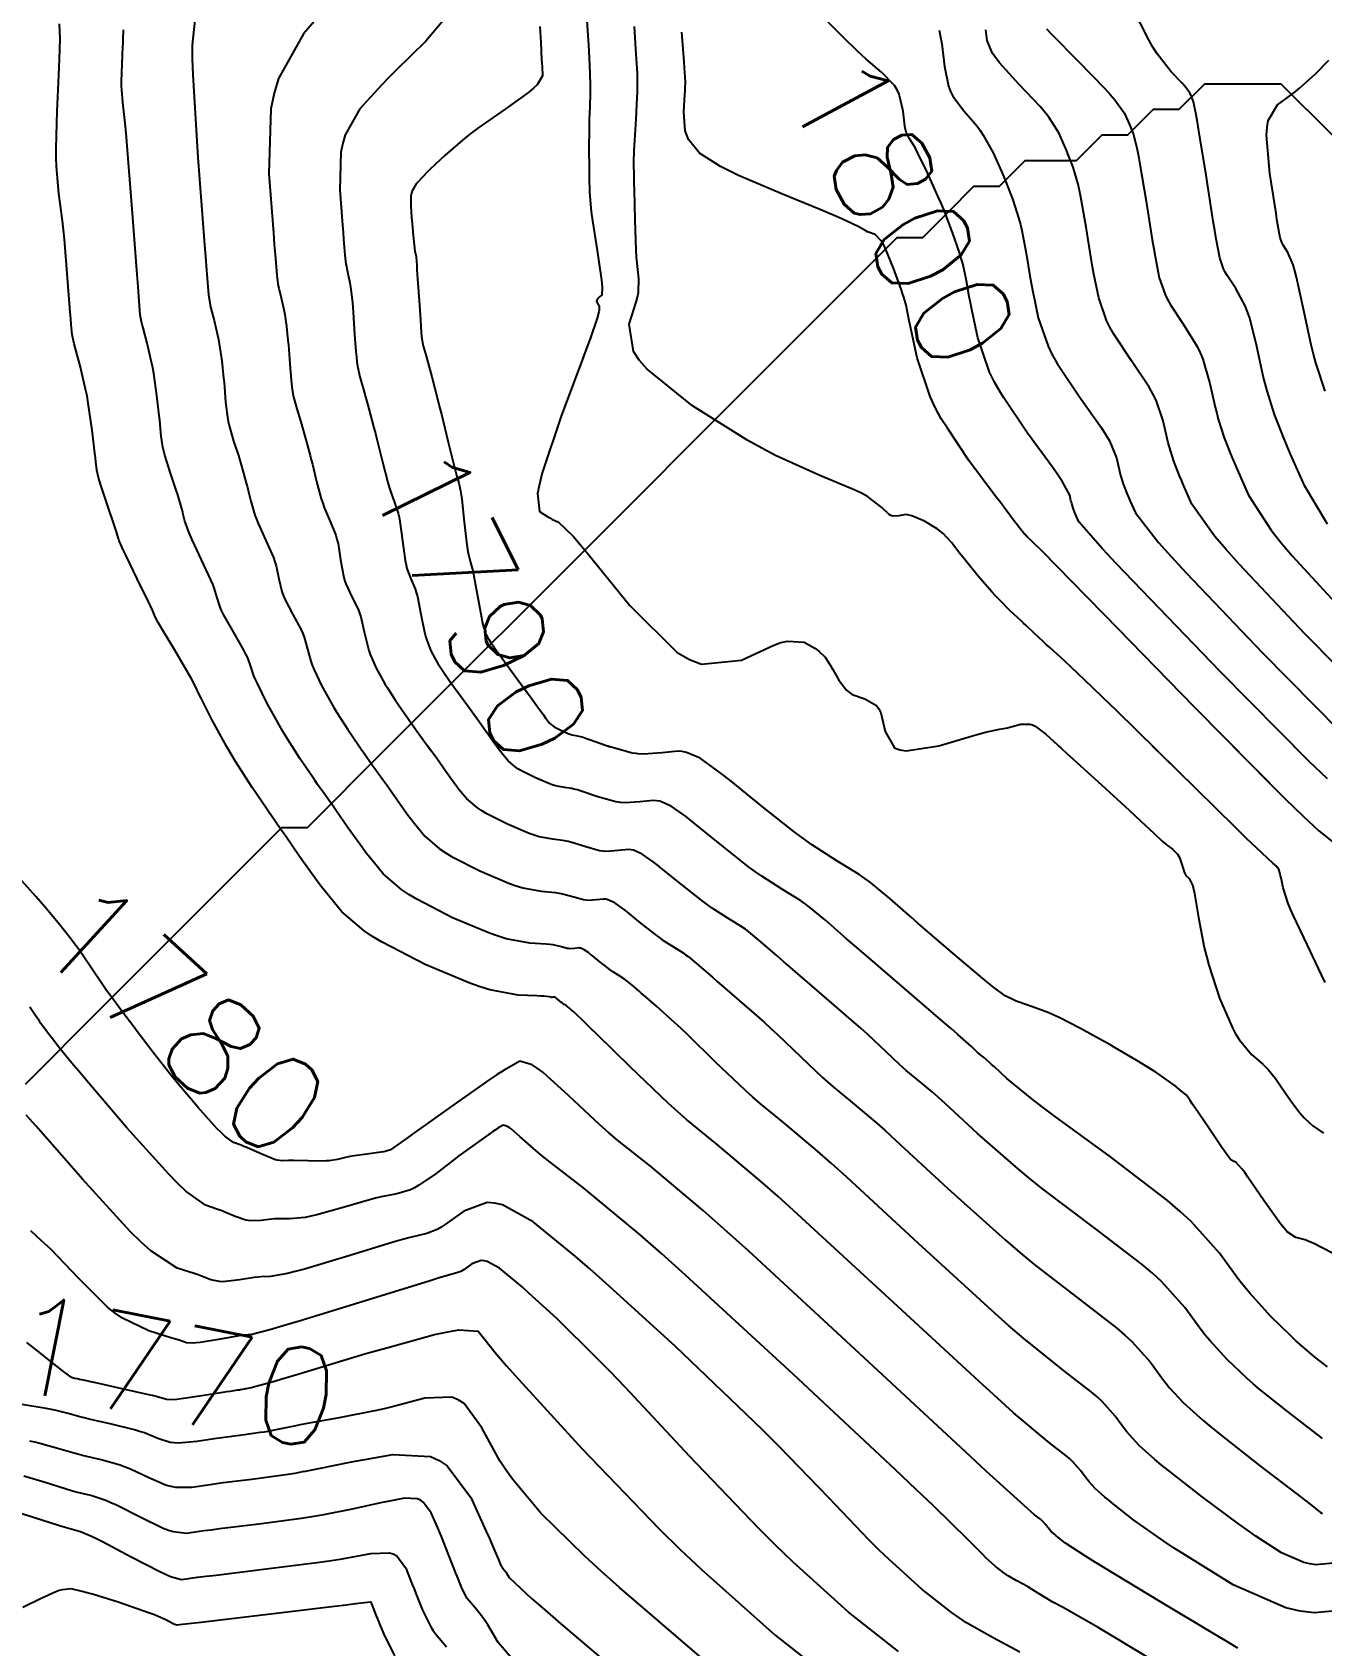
# Model space of a CAD drawing. Header units: metres. Extents: x 837475 to 838479, y 1189012 to 1191015.
# Drawn here: x 837881.3 to 837931.5, y 1189236.5 to 1189299.4 of the extents above; entities that cross this region are included whole.
import ezdxf

# ---------------------------------------------------------------- set-up
doc = ezdxf.new("R2010")
doc.units = ezdxf.units.M
doc.header["$LTSCALE"] = 0.3
for name, color, linetype in [('COTAS 10', 1, 'Continuous'), ('COTAS INT', 252, 'Continuous'), ('DRENAJE', 5, 'Continuous')]:
    doc.layers.add(name, color=color, linetype=linetype)
doc.styles.get("Standard").update_dxf_attribs({"font": 'simplex.shx'})

msp = doc.modelspace()

# ---------------------------------------------------------------- linework, layer by layer
at = {"layer": 'COTAS 10'}
for points in [[(837897.574, 1189300.197), (837896.618, 1189299.06), (837895.443, 1189297.922), (837895.155, 1189297.63), (837894.884, 1189297.349), (837894.041, 1189296.42), (837893.473, 1189295.412), (837893.375, 1189295.081), (837893.303, 1189294.727), (837893.257, 1189293.264), (837893.363, 1189291.894), (837893.386, 1189291.6), (837893.407, 1189291.342), (837893.46, 1189290.719), (837893.501, 1189290.367), (837893.515, 1189290.28), (837893.529, 1189290.199), (837893.586, 1189289.943), (837893.642, 1189289.707), (837893.656, 1189289.637), (837893.669, 1189289.565), (837893.708, 1189289.291), (837893.749, 1189288.862), (837893.762, 1189288.693), (837893.776, 1189288.502), (837893.835, 1189287.627), (837893.889, 1189286.962), (837893.905, 1189286.755), (837893.927, 1189286.564), (837893.949, 1189286.396), (837894.038, 1189285.972), (837894.15, 1189285.612), (837894.188, 1189285.484), (837894.228, 1189285.343), (837894.398, 1189284.731), (837894.593, 1189283.992), (837894.649, 1189283.772), (837894.706, 1189283.544), (837894.921, 1189282.664), (837895.128, 1189281.859), (837895.181, 1189281.678), (837895.231, 1189281.517), (837895.397, 1189281.086), (837895.537, 1189280.666), (837895.571, 1189280.511), (837895.603, 1189280.34), (837895.703, 1189279.58), (837895.807, 1189278.824), (837895.842, 1189278.655), (837895.879, 1189278.503), (837896.035, 1189278.102), (837896.2, 1189277.716), (837896.243, 1189277.574), (837896.285, 1189277.417), (837896.425, 1189276.726), (837896.564, 1189276.028), (837896.605, 1189275.867), (837896.647, 1189275.72), (837896.808, 1189275.304), (837896.984, 1189274.983), (837897.088, 1189274.807), (837897.289, 1189274.494), (837897.569, 1189274.092), (837897.672, 1189273.948), (837897.786, 1189273.79), (837898.287, 1189273.099), (837898.791, 1189272.409), (837898.906, 1189272.25), (837899.009, 1189272.105), (837899.295, 1189271.699), (837899.507, 1189271.403)], [(837931.058, 1189270.99), (837927.584, 1189274.494), (837924.189, 1189278.012), (837923.531, 1189278.705), (837922.996, 1189279.277), (837922.081, 1189280.328), (837921.975, 1189280.566), (837921.95, 1189280.625), (837921.926, 1189280.681), (837921.856, 1189280.861), (837921.799, 1189281.038), (837921.785, 1189281.092), (837921.77, 1189281.148), (837921.722, 1189281.369), (837921.441, 1189281.883), (837921.28, 1189282.124), (837921.083, 1189282.407), (837920.071, 1189283.784), (837919.15, 1189285.16), (837919.015, 1189285.361), (837918.79, 1189285.769), (837918.595, 1189286.165), (837918.133, 1189287.495), (837917.898, 1189288.607), (837917.846, 1189288.866), (837917.799, 1189289.104), (837917.678, 1189289.786), (837917.546, 1189290.395), (837917.493, 1189290.587), (837917.433, 1189290.789), (837917.155, 1189291.604), (837916.808, 1189292.495), (837916.704, 1189292.746), (837916.596, 1189292.998), (837916.177, 1189293.923), (837915.798, 1189294.699), (837915.715, 1189294.858), (837915.641, 1189294.993), (837915.455, 1189295.275), (837915.345, 1189295.512), (837915.32, 1189295.618), (837915.297, 1189295.742), (837915.231, 1189296.334), (837915.071, 1189296.997), (837914.987, 1189297.165), (837914.887, 1189297.327), (837914.385, 1189297.856), (837913.784, 1189298.359), (837913.622, 1189298.503), (837913.461, 1189298.651), (837912.894, 1189299.202), (837912.307, 1189299.801)], [(837931.675, 1189285.42), (837931.321, 1189286.528), (837931.228, 1189286.867), (837931.138, 1189287.22), (837930.833, 1189288.613), (837930.564, 1189289.856), (837930.496, 1189290.115), (837930.432, 1189290.336), (837930.223, 1189290.829), (837930.063, 1189291.068), (837930.028, 1189291.13), (837929.999, 1189291.19), (837929.929, 1189291.392), (837929.841, 1189291.893), (837929.8, 1189292.141), (837929.753, 1189292.437), (837929.521, 1189293.901), (837929.397, 1189295.392), (837929.418, 1189295.704), (837929.462, 1189295.973), (837929.818, 1189296.581), (837930.357, 1189296.964), (837930.516, 1189297.09), (837930.679, 1189297.225), (837931.305, 1189297.788), (837931.821, 1189298.324)], [(837931.77, 1189247.393), (837931.27, 1189247.79), (837930.705, 1189248.262), (837930.526, 1189248.425), (837930.336, 1189248.602), (837929.567, 1189249.358), (837928.75, 1189250.251), (837928.531, 1189250.515), (837928.314, 1189250.786), (837927.557, 1189251.821), (837926.456, 1189253.056), (837926.023, 1189253.452), (837925.535, 1189253.871), (837923.307, 1189255.58), (837921.112, 1189257.182), (837920.644, 1189257.534), (837920.237, 1189257.845), (837919.271, 1189258.638), (837918.782, 1189259.089), (837918.676, 1189259.184), (837918.583, 1189259.267), (837918.352, 1189259.461), (837918.191, 1189259.591), (837918.142, 1189259.635), (837918.09, 1189259.681), (837917.889, 1189259.873), (837917.357, 1189260.35), (837917.099, 1189260.575), (837916.791, 1189260.842), (837915.278, 1189262.141), (837913.691, 1189263.501), (837913.338, 1189263.806), (837913.023, 1189264.079), (837912.193, 1189264.807), (837911.58, 1189265.309), (837911.401, 1189265.44), (837911.217, 1189265.568), (837910.519, 1189266.001), (837909.715, 1189266.514), (837909.464, 1189266.692), (837909.201, 1189266.886), (837908.15, 1189267.718), (837907.16, 1189268.521), (837906.936, 1189268.697), (837906.733, 1189268.853), (837906.181, 1189269.247), (837905.744, 1189269.434), (837905.614, 1189269.459), (837905.48, 1189269.472), (837904.962, 1189269.42), (837904.381, 1189269.372), (837904.206, 1189269.386), (837904.026, 1189269.413), (837903.325, 1189269.61), (837902.675, 1189269.834), (837902.526, 1189269.878), (837902.391, 1189269.914), (837902.305, 1189269.929), (837902.016, 1189269.976), (837901.665, 1189270.041), (837901.544, 1189270.079), (837901.414, 1189270.124), (837900.86, 1189270.358), (837900.323, 1189270.634), (837900.204, 1189270.706), (837900.098, 1189270.776), (837899.82, 1189271.013), (837899.621, 1189271.254), (837899.564, 1189271.328), (837899.507, 1189271.403), (837899.374, 1189271.589)], [(837931.765, 1189270.305), (837931.058, 1189270.99), (837930.465, 1189271.589)], [(837928.273, 1189236.429), (837927.843, 1189236.687), (837927.362, 1189236.976), (837925.198, 1189238.274), (837923.118, 1189239.53), (837922.692, 1189239.793), (837922.329, 1189240.018), (837921.559, 1189240.526), (837921.262, 1189240.758), (837921.197, 1189240.81), (837921.141, 1189240.857), (837921.002, 1189240.98), (837920.917, 1189241.074), (837920.894, 1189241.101), (837920.871, 1189241.13), (837920.792, 1189241.238), (837920.676, 1189241.368), (837920.631, 1189241.409), (837920.58, 1189241.453), (837920.346, 1189241.632), (837919.136, 1189242.714), (837918.468, 1189243.328), (837917.657, 1189244.077), (837913.527, 1189247.917), (837909.192, 1189251.912), (837908.252, 1189252.759), (837907.425, 1189253.494), (837905.375, 1189255.213), (837904.087, 1189256.234), (837903.74, 1189256.529), (837903.396, 1189256.83), (837902.189, 1189257.961), (837901.176, 1189258.876), (837900.956, 1189259.04), (837900.761, 1189259.166), (837900.274, 1189259.301), (837899.669, 1189258.958), (837899.4, 1189258.783), (837899.087, 1189258.574), (837897.592, 1189257.529), (837896.147, 1189256.499), (837895.866, 1189256.298), (837895.637, 1189256.134), (837895.24, 1189255.848), (837895.062, 1189255.794), (837894.971, 1189255.776), (837894.862, 1189255.758), (837894.316, 1189255.681), (837893.735, 1189255.599), (837893.604, 1189255.577), (837893.486, 1189255.556), (837893.168, 1189255.481), (837892.849, 1189255.427), (837892.732, 1189255.418), (837892.602, 1189255.413), (837892.026, 1189255.417), (837891.472, 1189255.431), (837891.254, 1189255.431), (837891.023, 1189255.417), (837890.809, 1189255.449), (837890.719, 1189255.477), (837890.616, 1189255.514), (837890.134, 1189255.718), (837889.633, 1189255.94), (837889.518, 1189255.988), (837889.414, 1189256.03), (837889.121, 1189256.137), (837888.771, 1189256.39), (837888.629, 1189256.525), (837888.469, 1189256.688), (837887.729, 1189257.512), (837886.936, 1189258.452), (837886.741, 1189258.688), (837886.558, 1189258.914), (837885.986, 1189259.643), (837885.494, 1189260.292), (837885.361, 1189260.467), (837885.229, 1189260.641), (837884.764, 1189261.252), (837884.3, 1189261.88), (837884.169, 1189262.065), (837884.037, 1189262.254), (837883.549, 1189262.974), (837883.053, 1189263.695), (837882.915, 1189263.885), (837882.777, 1189264.07), (837882.276, 1189264.702), (837881.739, 1189265.339), (837881.578, 1189265.526), (837881.411, 1189265.719), (837880.762, 1189266.455)], [(837907.373, 1189236.039), (837904.17, 1189238.794), (837903.453, 1189239.434), (837902.809, 1189240.021), (837901.099, 1189241.697), (837899.998, 1189243.015), (837899.738, 1189243.375), (837899.499, 1189243.734), (837898.797, 1189245.014), (837898.108, 1189245.964), (837897.876, 1189246.115), (837897.626, 1189246.217), (837896.575, 1189246.18), (837895.351, 1189245.846), (837894.993, 1189245.76), (837894.626, 1189245.678), (837894.608, 1189245.675), (837893.23, 1189245.403), (837891.988, 1189245.181), (837891.718, 1189245.131), (837891.48, 1189245.086), (837890.889, 1189244.965), (837890.451, 1189244.878), (837890.31, 1189244.854), (837890.16, 1189244.831), (837889.548, 1189244.749), (837888.856, 1189244.66), (837888.655, 1189244.632), (837888.452, 1189244.603), (837887.685, 1189244.485), (837886.971, 1189244.426), (837886.8, 1189244.433), (837886.64, 1189244.451), (837886.162, 1189244.602), (837885.641, 1189244.82), (837885.455, 1189244.881), (837885.25, 1189244.942), (837884.359, 1189245.162), (837883.484, 1189245.36), (837883.29, 1189245.406), (837883.117, 1189245.449), (837882.665, 1189245.573), (837882.197, 1189245.689), (837882.013, 1189245.727), (837881.807, 1189245.766), (837880.868, 1189245.929)]]:
    msp.add_lwpolyline(points, dxfattribs=at)
at = {"layer": 'COTAS INT'}
for points in [[(837892.927, 1189300.597), (837891.845, 1189299.344), (837890.863, 1189297.602), (837890.695, 1189297.03), (837890.57, 1189296.42), (837890.492, 1189293.892), (837890.668, 1189291.595), (837890.704, 1189291.13), (837890.735, 1189290.739), (837890.8, 1189289.945), (837890.844, 1189289.62), (837890.862, 1189289.525), (837890.882, 1189289.428), (837890.972, 1189289.059), (837891.069, 1189288.654), (837891.092, 1189288.535), (837891.115, 1189288.413), (837891.182, 1189287.945), (837891.239, 1189287.396), (837891.255, 1189287.223), (837891.27, 1189287.041), (837891.322, 1189286.306), (837891.379, 1189285.722), (837891.392, 1189285.583), (837891.392, 1189285.58), (837891.418, 1189285.403), (837891.447, 1189285.237), (837891.578, 1189284.724), (837891.727, 1189284.262), (837891.768, 1189284.128), (837891.808, 1189283.992), (837891.954, 1189283.478), (837892.103, 1189282.912), (837892.146, 1189282.743), (837892.189, 1189282.569), (837892.354, 1189281.895), (837892.539, 1189281.225), (837892.596, 1189281.054), (837892.655, 1189280.888), (837892.889, 1189280.34), (837893.103, 1189279.801), (837893.15, 1189279.64), (837893.191, 1189279.476), (837893.293, 1189278.842), (837893.401, 1189278.218), (837893.445, 1189278.059), (837893.496, 1189277.906), (837893.732, 1189277.406), (837893.975, 1189276.917), (837894.03, 1189276.772), (837894.079, 1189276.622), (837894.215, 1189276.046), (837894.348, 1189275.462), (837894.396, 1189275.306), (837894.448, 1189275.154), (837894.678, 1189274.629), (837894.953, 1189274.127), (837895.033, 1189273.99), (837895.115, 1189273.853), (837895.428, 1189273.365), (837895.777, 1189272.859), (837895.881, 1189272.71), (837895.989, 1189272.558), (837896.408, 1189271.979), (837896.828, 1189271.4)], [(837931.765, 1189280.239), (837930.887, 1189281.714), (837930.334, 1189282.959), (837930.202, 1189283.27), (837930.079, 1189283.565), (837929.711, 1189284.508), (837929.416, 1189285.43), (837929.339, 1189285.712), (837929.265, 1189286.006), (837929.011, 1189287.164), (837928.739, 1189288.261), (837928.653, 1189288.516), (837928.562, 1189288.75), (837928.192, 1189289.42), (837927.853, 1189289.927), (837927.781, 1189290.058), (837927.718, 1189290.185), (837927.569, 1189290.613), (837927.434, 1189291.351), (837927.38, 1189291.674), (837927.318, 1189292.049), (837927.034, 1189293.831), (837926.758, 1189295.56), (837926.701, 1189295.901), (837926.653, 1189296.182), (837926.55, 1189296.701), (837926.498, 1189296.832), (837926.483, 1189296.869), (837926.467, 1189296.906), (837926.406, 1189297.042), (837926.254, 1189297.252), (837926.181, 1189297.336), (837926.094, 1189297.43), (837925.672, 1189297.865), (837925.129, 1189298.561), (837924.967, 1189298.82), (837924.8, 1189299.108), (837924.155, 1189300.388)], [(837888.289, 1189272.602), (837887.85, 1189273.458), (837887.766, 1189273.625), (837887.698, 1189273.762), (837887.585, 1189274.007), (837887.463, 1189274.237), (837887.389, 1189274.366), (837887.298, 1189274.522), (837886.822, 1189275.319), (837886.348, 1189276.116), (837886.257, 1189276.272), (837886.183, 1189276.4), (837886.064, 1189276.63), (837885.954, 1189276.884), (837885.886, 1189277.028), (837885.802, 1189277.203), (837885.365, 1189278.101), (837884.925, 1189279.002), (837884.84, 1189279.179), (837884.771, 1189279.324), (837884.653, 1189279.588), (837884.639, 1189279.643), (837884.636, 1189279.658), (837884.632, 1189279.672), (837884.62, 1189279.718), (837884.548, 1189279.938), (837884.457, 1189280.211), (837884.199, 1189280.978), (837883.942, 1189281.76), (837883.892, 1189281.921), (837883.851, 1189282.056), (837883.782, 1189282.343), (837883.75, 1189282.66), (837883.733, 1189282.815), (837883.712, 1189282.999), (837883.604, 1189283.905), (837883.452, 1189284.956), (837883.403, 1189285.231), (837883.35, 1189285.498), (837883.133, 1189286.405), (837882.94, 1189287.116), (837882.903, 1189287.26), (837882.872, 1189287.38), (837882.819, 1189287.623), (837882.787, 1189288.019), (837882.77, 1189288.236), (837882.75, 1189288.5), (837882.647, 1189289.841), (837882.519, 1189291.345), (837882.482, 1189291.712), (837882.445, 1189292.056), (837882.307, 1189293.122), (837882.21, 1189294.177), (837882.199, 1189294.516), (837882.195, 1189294.874), (837882.236, 1189296.335), (837882.307, 1189297.735), (837882.322, 1189298.055), (837882.334, 1189298.346), (837882.36, 1189299.152), (837882.332, 1189299.741)], [(837891.707, 1189271.107), (837891.169, 1189271.945), (837891.028, 1189272.18), (837890.89, 1189272.416), (837890.419, 1189273.278), (837890.05, 1189274.023), (837889.976, 1189274.185), (837889.914, 1189274.329), (837889.795, 1189274.687), (837889.668, 1189275.032), (837889.602, 1189275.168), (837889.523, 1189275.32), (837889.126, 1189276.014), (837888.731, 1189276.713), (837888.653, 1189276.868), (837888.589, 1189277.006), (837888.474, 1189277.367), (837888.366, 1189277.748), (837888.307, 1189277.899), (837888.236, 1189278.069), (837887.873, 1189278.848), (837887.502, 1189279.631), (837887.425, 1189279.804), (837887.36, 1189279.958), (837887.22, 1189280.357), (837887.156, 1189280.618), (837887.139, 1189280.686), (837887.122, 1189280.752), (837887.065, 1189280.972), (837886.968, 1189281.289), (837886.927, 1189281.417), (837886.88, 1189281.561), (837886.659, 1189282.226), (837886.443, 1189282.919), (837886.401, 1189283.081), (837886.365, 1189283.231), (837886.296, 1189283.664), (837886.257, 1189284.12), (837886.24, 1189284.284), (837886.221, 1189284.465), (837886.13, 1189285.252), (837886.006, 1189286.108), (837885.966, 1189286.332), (837885.923, 1189286.55), (837885.746, 1189287.29), (837885.587, 1189287.887), (837885.556, 1189288.015), (837885.53, 1189288.127), (837885.479, 1189288.397), (837885.423, 1189289.105), (837885.393, 1189289.493), (837885.356, 1189289.965), (837885.173, 1189292.362), (837884.98, 1189294.811), (837884.937, 1189295.316), (837884.899, 1189295.745), (837884.802, 1189296.67), (837884.757, 1189297.166), (837884.751, 1189297.324), (837884.749, 1189297.493), (837884.769, 1189298.179), (837884.802, 1189298.836), (837884.809, 1189298.986), (837884.815, 1189299.123), (837884.827, 1189299.501)], [(837887.603, 1189299.873), (837887.497, 1189298.906), (837887.503, 1189298.381), (837887.524, 1189297.745), (837887.726, 1189294.52), (837887.973, 1189291.296), (837888.022, 1189290.66), (837888.062, 1189290.136), (837888.139, 1189289.171), (837888.187, 1189288.873), (837888.209, 1189288.77), (837888.235, 1189288.657), (837888.359, 1189288.174), (837888.496, 1189287.602), (837888.529, 1189287.434), (837888.56, 1189287.261), (837888.656, 1189286.598), (837888.73, 1189285.93), (837888.747, 1189285.754), (837888.763, 1189285.581), (837888.809, 1189284.985), (837888.878, 1189284.405), (837888.909, 1189284.242), (837888.945, 1189284.078), (837889.118, 1189283.475), (837889.304, 1189282.912), (837889.347, 1189282.773), (837889.388, 1189282.641), (837889.509, 1189282.225), (837889.613, 1189281.832), (837889.642, 1189281.715), (837889.673, 1189281.594), (837889.787, 1189281.126), (837889.949, 1189280.591), (837890.01, 1189280.429), (837890.078, 1189280.259), (837890.381, 1189279.594), (837890.67, 1189278.935), (837890.729, 1189278.77), (837890.779, 1189278.612)], [(837901.06, 1189299.637), (837901.094, 1189299.011), (837901.129, 1189298.349), (837901.137, 1189298.201), (837901.145, 1189298.068), (837901.164, 1189297.713), (837900.949, 1189297.357), (837900.809, 1189297.224), (837900.633, 1189297.075), (837899.707, 1189296.409), (837898.645, 1189295.668), (837898.384, 1189295.472), (837898.137, 1189295.279), (837897.363, 1189294.614), (837896.776, 1189294.053), (837896.646, 1189293.926), (837896.531, 1189293.811), (837896.237, 1189293.496), (837896.082, 1189293.221), (837896.055, 1189293.131), (837896.035, 1189293.035), (837896.023, 1189292.636), (837896.058, 1189292.193), (837896.069, 1189292.07), (837896.079, 1189291.945), (837896.121, 1189291.493), (837896.159, 1189291.113), (837896.168, 1189291.035), (837896.176, 1189290.969), (837896.199, 1189290.827), (837896.215, 1189290.759), (837896.219, 1189290.738), (837896.223, 1189290.718), (837896.234, 1189290.638), (837896.258, 1189290.328), (837896.269, 1189290.162), (837896.282, 1189289.962), (837896.348, 1189288.948), (837896.4, 1189288.203), (837896.419, 1189287.929), (837896.436, 1189287.725), (837896.451, 1189287.554), (837896.497, 1189287.221), (837896.574, 1189286.963), (837896.608, 1189286.84), (837896.648, 1189286.694), (837896.843, 1189285.984), (837897.083, 1189285.072), (837897.152, 1189284.8), (837897.223, 1189284.519), (837897.488, 1189283.433), (837897.717, 1189282.492), (837897.766, 1189282.303), (837897.808, 1189282.145), (837897.905, 1189281.832), (837897.97, 1189281.532), (837897.992, 1189281.382), (837898.015, 1189281.204), (837898.113, 1189280.317), (837898.213, 1189279.43), (837898.238, 1189279.251), (837898.262, 1189279.1), (837898.338, 1189278.797), (837898.426, 1189278.514), (837898.457, 1189278.376), (837898.49, 1189278.212), (837898.781, 1189276.595), (837898.815, 1189276.427), (837898.847, 1189276.285), (837898.938, 1189275.98), (837899.015, 1189275.838), (837899.038, 1189275.8), (837899.061, 1189275.761), (837899.149, 1189275.624), (837899.361, 1189275.326), (837899.463, 1189275.186), (837899.582, 1189275.021), (837900.167, 1189274.22), (837900.754, 1189273.417), (837900.875, 1189273.251), (837900.977, 1189273.11), (837901.197, 1189272.804), (837901.295, 1189272.666), (837901.322, 1189272.63), (837901.348, 1189272.596), (837901.441, 1189272.483), (837901.571, 1189272.373), (837901.621, 1189272.34), (837901.676, 1189272.307), (837901.927, 1189272.178), (837902.185, 1189272.069), (837902.246, 1189272.047), (837902.302, 1189272.03), (837902.466, 1189272), (837902.751, 1189271.929), (837902.884, 1189271.886), (837903.04, 1189271.834), (837903.797, 1189271.559)], [(837902.89, 1189299.859), (837902.929, 1189299.275), (837902.94, 1189299.093), (837902.951, 1189298.902), (837902.994, 1189298.138), (837903.023, 1189297.388), (837903.026, 1189297.206), (837903.027, 1189297.036), (837903.01, 1189296.514), (837902.985, 1189295.988), (837902.981, 1189295.816), (837902.978, 1189295.631), (837902.975, 1189294.865), (837902.98, 1189294.095), (837902.982, 1189293.908), (837902.985, 1189293.731), (837902.996, 1189293.187), (837903.048, 1189292.55), (837903.077, 1189292.315), (837903.112, 1189292.055), (837903.29, 1189290.905), (837903.451, 1189289.838), (837903.475, 1189289.63), (837903.491, 1189289.46), (837903.475, 1189289.162), (837903.405, 1189289.11), (837903.387, 1189289.095), (837903.37, 1189289.079), (837903.312, 1189289.02), (837903.276, 1189288.96), (837903.272, 1189288.943), (837903.271, 1189288.927), (837903.289, 1189288.869), (837903.323, 1189288.811), (837903.341, 1189288.779), (837903.371, 1189288.721), (837903.377, 1189288.616), (837903.37, 1189288.57), (837903.36, 1189288.517), (837903.296, 1189288.265), (837903.029, 1189287.498), (837902.891, 1189287.12), (837902.725, 1189286.671), (837901.897, 1189284.449), (837901.153, 1189282.241), (837901.04, 1189281.8), (837900.968, 1189281.433), (837901.045, 1189280.723), (837901.365, 1189280.522), (837901.447, 1189280.476), (837901.526, 1189280.434), (837901.784, 1189280.318), (837902.355, 1189279.764), (837902.632, 1189279.447), (837902.96, 1189279.058), (837904.57, 1189277.061), (837906.42, 1189275.237), (837906.898, 1189274.958), (837907.362, 1189274.776), (837908.917, 1189274.933), (837910.181, 1189275.525), (837910.462, 1189275.618), (837910.713, 1189275.679), (837911.372, 1189275.643), (837911.779, 1189275.407), (837911.871, 1189275.342), (837911.954, 1189275.278), (837912.182, 1189275.046), (837912.367, 1189274.769), (837912.423, 1189274.677), (837912.482, 1189274.577), (837912.715, 1189274.156), (837913.021, 1189273.76), (837913.127, 1189273.676), (837913.242, 1189273.602), (837913.731, 1189273.425), (837914.186, 1189273.165), (837914.279, 1189273.038), (837914.358, 1189272.888), (837914.525, 1189272.149), (837914.891, 1189271.521)], [(837925.913, 1189270.642), (837923.539, 1189272.97), (837923.03, 1189273.465), (837922.586, 1189273.894), (837921.517, 1189274.906), (837920.94, 1189275.43), (837920.806, 1189275.552), (837920.683, 1189275.665), (837920.331, 1189275.99), (837920.02, 1189276.28), (837919.923, 1189276.371), (837919.821, 1189276.467), (837919.413, 1189276.849), (837918.953, 1189277.308), (837918.818, 1189277.451), (837918.68, 1189277.602), (837918.156, 1189278.207), (837917.664, 1189278.804), (837917.547, 1189278.95), (837917.438, 1189279.088), (837917.113, 1189279.515), (837916.785, 1189279.87), (837916.674, 1189279.963), (837916.555, 1189280.052), (837916.053, 1189280.355), (837915.56, 1189280.562), (837915.447, 1189280.591), (837915.343, 1189280.607), (837915.055, 1189280.566), (837914.818, 1189280.542), (837914.747, 1189280.57), (837914.674, 1189280.612), (837914.392, 1189280.891), (837913.841, 1189281.309), (837913.598, 1189281.441), (837913.317, 1189281.579), (837911.975, 1189282.132), (837910.243, 1189282.912), (837909.716, 1189283.193), (837909.167, 1189283.502), (837907.013, 1189284.852), (837905.242, 1189286.272), (837904.934, 1189286.626), (837904.707, 1189286.962), (837904.547, 1189288.031), (837904.821, 1189288.883), (837904.867, 1189289.083), (837904.901, 1189289.267), (837904.914, 1189289.798), (837904.849, 1189290.411), (837904.834, 1189290.646), (837904.82, 1189290.909), (837904.777, 1189292.095), (837904.748, 1189293.271), (837904.743, 1189293.528), (837904.738, 1189293.755), (837904.73, 1189294.328), (837904.741, 1189294.817), (837904.749, 1189294.991), (837904.759, 1189295.182), (837904.812, 1189296.013), (837904.86, 1189296.861), (837904.868, 1189297.062), (837904.872, 1189297.249), (837904.865, 1189297.805), (837904.832, 1189298.367), (837904.819, 1189298.558), (837904.806, 1189298.764), (837904.746, 1189299.637)], [(837930.103, 1189269.55), (837926.582, 1189273.098), (837923.09, 1189276.685), (837922.389, 1189277.404), (837921.802, 1189278.005), (837920.643, 1189279.182), (837920.309, 1189279.511), (837920.242, 1189279.577), (837920.186, 1189279.631), (837920.079, 1189279.734), (837920.049, 1189279.762), (837920.042, 1189279.768), (837920.036, 1189279.774), (837920.017, 1189279.791), (837920.001, 1189279.806), (837919.991, 1189279.816), (837919.969, 1189279.836), (837919.938, 1189279.867), (837919.931, 1189279.875), (837919.904, 1189279.907), (837919.873, 1189279.945), (837919.853, 1189279.971), (837919.813, 1189280.025), (837919.75, 1189280.109), (837919.725, 1189280.142), (837919.698, 1189280.179), (837919.571, 1189280.346), (837919.207, 1189280.827), (837919.03, 1189281.063), (837918.819, 1189281.342), (837917.781, 1189282.72), (837916.955, 1189283.976), (837916.709, 1189284.347), (837916.478, 1189284.783), (837916.274, 1189285.213), (837915.773, 1189286.716), (837915.514, 1189287.921), (837915.462, 1189288.164), (837915.42, 1189288.368), (837915.339, 1189288.774), (837915.25, 1189289.085), (837915.202, 1189289.228), (837915.144, 1189289.396), (837914.852, 1189290.207), (837914.524, 1189291), (837914.444, 1189291.156), (837914.369, 1189291.284), (837914.135, 1189291.519), (837913.91, 1189291.601), (837913.84, 1189291.633), (837913.767, 1189291.669), (837913.477, 1189291.832), (837912.836, 1189292.141), (837912.541, 1189292.268), (837912.195, 1189292.414), (837911.946, 1189292.516), (837910.524, 1189293.094), (837908.809, 1189293.825), (837908.436, 1189294.004), (837908.106, 1189294.173), (837907.283, 1189294.696), (837906.862, 1189295.221), (837906.787, 1189295.391), (837906.73, 1189295.571), (837906.67, 1189296.311), (837906.715, 1189296.981), (837906.723, 1189297.118), (837906.729, 1189297.233), (837906.736, 1189297.473), (837906.712, 1189297.832), (837906.699, 1189298.023), (837906.683, 1189298.254), (837906.601, 1189299.415)], [(837916.632, 1189299.484), (837916.686, 1189299.218), (837916.733, 1189298.958), (837916.841, 1189298.077), (837916.995, 1189297.299), (837917.071, 1189297.104), (837917.161, 1189296.919), (837917.604, 1189296.325), (837918.105, 1189295.751), (837918.23, 1189295.578), (837918.35, 1189295.399), (837918.734, 1189294.703), (837919.064, 1189293.975), (837919.149, 1189293.777), (837919.231, 1189293.579), (837919.504, 1189292.878), (837919.738, 1189292.137), (837919.795, 1189291.915), (837919.849, 1189291.686), (837920.017, 1189290.797), (837920.179, 1189289.84), (837920.229, 1189289.568), (837920.282, 1189289.293), (837920.358, 1189288.927), (837920.492, 1189288.275), (837920.876, 1189287.17), (837921.038, 1189286.841), (837921.225, 1189286.502), (837921.335, 1189286.338), (837922.101, 1189285.193), (837922.953, 1189283.993), (837923.123, 1189283.722), (837923.266, 1189283.478), (837923.544, 1189282.818), (837923.644, 1189282.362), (837923.673, 1189282.247), (837923.704, 1189282.136), (837923.82, 1189281.773), (837923.964, 1189281.402), (837924.013, 1189281.286), (837924.065, 1189281.164), (837924.282, 1189280.674), (837925.188, 1189279.517), (837925.674, 1189278.975), (837926.261, 1189278.336), (837929.233, 1189275.226), (837932.245, 1189272.187)], [(837933.433, 1189273.383), (837930.882, 1189275.957), (837928.334, 1189278.66), (837927.816, 1189279.244), (837927.38, 1189279.758), (837926.484, 1189281.021), (837926.155, 1189281.762), (837926.076, 1189281.947), (837926.003, 1189282.123), (837925.784, 1189282.685), (837925.608, 1189283.234), (837925.562, 1189283.402), (837925.518, 1189283.577), (837925.367, 1189284.267), (837925.09, 1189285.072), (837924.967, 1189285.32), (837924.822, 1189285.579), (837924.132, 1189286.602), (837923.434, 1189287.644), (837923.286, 1189287.914), (837923.156, 1189288.175), (837922.851, 1189289.054), (837922.666, 1189289.979), (837922.613, 1189290.27), (837922.559, 1189290.576), (837922.356, 1189291.808), (837922.152, 1189292.977), (837922.097, 1189293.244), (837922.043, 1189293.486), (837921.852, 1189294.152), (837921.653, 1189294.664), (837921.594, 1189294.807), (837921.532, 1189294.952), (837921.291, 1189295.482), (837920.902, 1189296.099), (837920.745, 1189296.298), (837920.568, 1189296.51), (837919.754, 1189297.375), (837918.984, 1189298.213), (837918.835, 1189298.407), (837918.713, 1189298.585), (837918.504, 1189299.089), (837918.452, 1189299.507)], [(837920.82, 1189299.543), (837921.025, 1189299.324), (837922.051, 1189298.279), (837923.086, 1189297.214), (837923.297, 1189296.982), (837923.476, 1189296.777), (837923.849, 1189296.262), (837923.999, 1189295.929), (837924.038, 1189295.838), (837924.076, 1189295.748), (837924.201, 1189295.427), (837924.348, 1189294.834), (837924.399, 1189294.572), (837924.455, 1189294.268), (837924.695, 1189292.819), (837924.939, 1189291.312), (837924.996, 1189290.972), (837925.05, 1189290.665), (837925.21, 1189289.833), (837925.437, 1189289.18), (837925.533, 1189288.986), (837925.644, 1189288.785), (837926.162, 1189288.011), (837926.692, 1189287.164), (837926.81, 1189286.918), (837926.915, 1189286.667), (837927.189, 1189285.715), (837927.391, 1189284.791), (837927.451, 1189284.557), (837927.512, 1189284.332), (837927.747, 1189283.596), (837928.041, 1189282.844), (837928.139, 1189282.608), (837928.244, 1189282.361), (837928.686, 1189281.367), (837929.573, 1189279.998), (837929.959, 1189279.514), (837930.406, 1189278.984), (837932.53, 1189276.688)], [(837890.779, 1189278.612), (837890.884, 1189278.105), (837890.995, 1189277.612), (837891.049, 1189277.463), (837891.113, 1189277.309), (837891.429, 1189276.71), (837891.749, 1189276.119), (837891.816, 1189275.97), (837891.874, 1189275.827), (837892.005, 1189275.367), (837892.131, 1189274.895), (837892.186, 1189274.746), (837892.249, 1189274.589), (837892.549, 1189273.953), (837892.921, 1189273.271), (837893.031, 1189273.085), (837893.142, 1189272.899), (837893.568, 1189272.236), (837893.984, 1189271.625), (837894.09, 1189271.472)], [(837901.619, 1189261.8), (837901.609, 1189261.801), (837901.567, 1189261.797), (837901.52, 1189261.793), (837901.506, 1189261.794), (837901.492, 1189261.796), (837901.435, 1189261.812), (837901.212, 1189261.837), (837901.092, 1189261.844), (837900.948, 1189261.852), (837900.216, 1189261.883), (837899.115, 1189262.087), (837898.738, 1189262.204), (837898.329, 1189262.347), (837896.592, 1189263.08), (837894.912, 1189263.945), (837894.538, 1189264.17), (837894.205, 1189264.39), (837893.334, 1189265.131), (837892.711, 1189265.888), (837892.534, 1189266.117), (837892.355, 1189266.355), (837891.691, 1189267.282), (837891.138, 1189268.085), (837891.028, 1189268.243), (837890.938, 1189268.374), (837890.769, 1189268.617), (837890.599, 1189268.863), (837890.509, 1189268.997), (837890.4, 1189269.158), (837889.847, 1189269.978), (837889.196, 1189270.991), (837889.026, 1189271.275), (837888.859, 1189271.56), (837888.289, 1189272.602)], [(837915.343, 1189271.403), (837916.613, 1189271.603), (837917.926, 1189271.986), (837918.202, 1189272.062), (837918.441, 1189272.126), (837918.987, 1189272.251), (837919.294, 1189272.304), (837919.382, 1189272.323), (837919.471, 1189272.345), (837919.802, 1189272.437), (837920.159, 1189272.443), (837920.264, 1189272.409), (837920.373, 1189272.36), (837920.787, 1189272.055), (837921.383, 1189271.506)], [(837888.859, 1189271.56), (837888.843, 1189271.589)], [(837932.14, 1189239.76), (837931.318, 1189239.682), (837931.085, 1189239.712), (837930.85, 1189239.765), (837929.984, 1189240.145), (837928.973, 1189240.8), (837928.648, 1189241.027), (837928.302, 1189241.273), (837926.89, 1189242.325), (837925.575, 1189243.35), (837925.29, 1189243.579), (837925.041, 1189243.785), (837924.428, 1189244.331), (837924.05, 1189244.745), (837923.948, 1189244.867), (837923.848, 1189244.992), (837923.498, 1189245.471), (837922.988, 1189246.043), (837922.788, 1189246.226), (837922.562, 1189246.42), (837921.531, 1189247.211), (837919.926, 1189248.502), (837919.339, 1189249.01), (837918.689, 1189249.585), (837915.824, 1189252.206), (837913.028, 1189254.783), (837912.422, 1189255.329), (837911.888, 1189255.803), (837910.566, 1189256.912), (837909.644, 1189257.661), (837909.362, 1189257.908), (837909.068, 1189258.173), (837907.913, 1189259.274), (837906.813, 1189260.345), (837906.554, 1189260.591), (837906.315, 1189260.816), (837905.617, 1189261.444), (837905.125, 1189261.866), (837905.015, 1189261.96), (837904.917, 1189262.045), (837904.66, 1189262.271), (837904.47, 1189262.427), (837904.414, 1189262.468), (837904.357, 1189262.507), (837904.141, 1189262.642), (837903.891, 1189262.801), (837903.813, 1189262.856), (837903.731, 1189262.916), (837903.405, 1189263.175), (837903.098, 1189263.424), (837903.028, 1189263.478), (837902.966, 1189263.527), (837902.794, 1189263.649), (837902.658, 1189263.707), (837902.618, 1189263.715), (837902.576, 1189263.719), (837902.416, 1189263.703), (837902.235, 1189263.688), (837902.181, 1189263.692), (837902.125, 1189263.701), (837901.908, 1189263.762), (837901.578, 1189263.836), (837901.451, 1189263.853), (837901.308, 1189263.868), (837900.666, 1189263.907), (837899.752, 1189264.076), (837899.44, 1189264.173), (837899.101, 1189264.291), (837897.659, 1189264.9), (837896.264, 1189265.617), (837895.955, 1189265.804), (837895.678, 1189265.986), (837894.956, 1189266.602), (837894.439, 1189267.23), (837894.292, 1189267.42), (837894.143, 1189267.617), (837893.592, 1189268.387), (837893.106, 1189269.09), (837892.998, 1189269.245), (837892.901, 1189269.383), (837892.648, 1189269.737), (837892.396, 1189270.095), (837892.3, 1189270.234), (837892.192, 1189270.392), (837891.707, 1189271.107), (837891.398, 1189271.589)], [(837894.009, 1189271.589), (837894.09, 1189271.472), (837894.193, 1189271.326), (837894.528, 1189270.858), (837894.864, 1189270.391), (837894.967, 1189270.247), (837895.074, 1189270.095), (837895.493, 1189269.491), (837895.931, 1189268.879), (837896.049, 1189268.722), (837896.166, 1189268.571), (837896.577, 1189268.072), (837897.151, 1189267.583), (837897.371, 1189267.438), (837897.617, 1189267.29), (837898.726, 1189266.719), (837899.872, 1189266.236), (837900.141, 1189266.141), (837900.39, 1189266.064), (837901.116, 1189265.93), (837901.669, 1189265.883), (837901.809, 1189265.861), (837901.943, 1189265.835), (837902.38, 1189265.711), (837902.759, 1189265.605), (837902.856, 1189265.59), (837902.951, 1189265.582), (837903.265, 1189265.609), (837903.544, 1189265.636), (837903.617, 1189265.629), (837903.687, 1189265.616), (837903.923, 1189265.515), (837904.221, 1189265.302), (837904.331, 1189265.218), (837904.452, 1189265.123), (837904.987, 1189264.689), (837905.555, 1189264.24), (837905.697, 1189264.135), (837905.832, 1189264.038), (837906.267, 1189263.761), (837906.644, 1189263.527), (837906.743, 1189263.458), (837906.84, 1189263.388), (837907.171, 1189263.116), (837907.619, 1189262.723), (837907.79, 1189262.576), (837907.98, 1189262.411), (837908.837, 1189261.676), (837909.807, 1189260.824), (837910.069, 1189260.586), (837910.328, 1189260.347), (837911.238, 1189259.474), (837912.076, 1189258.676), (837912.288, 1189258.484), (837912.493, 1189258.304), (837913.161, 1189257.761), (837914.12, 1189256.958), (837914.507, 1189256.614), (837914.946, 1189256.218), (837916.973, 1189254.35), (837919.205, 1189252.338), (837919.774, 1189251.851), (837920.322, 1189251.395), (837922.123, 1189250.001), (837923.553, 1189248.904), (837923.866, 1189248.635), (837924.144, 1189248.381), (837924.851, 1189247.588), (837925.337, 1189246.923), (837925.476, 1189246.75), (837925.617, 1189246.58), (837926.141, 1189246.007), (837926.925, 1189245.3), (837927.229, 1189245.046), (837927.572, 1189244.768), (837929.125, 1189243.553), (837930.586, 1189242.434), (837930.869, 1189242.216), (837931.101, 1189242.038), (837931.502, 1189241.724), (837931.574, 1189241.679)], [(837931.575, 1189244.599), (837931.389, 1189244.747), (837931.178, 1189244.914), (837930.198, 1189245.671), (837929.139, 1189246.515), (837928.878, 1189246.736), (837928.63, 1189246.951), (837927.854, 1189247.683), (837927.183, 1189248.416), (837927.003, 1189248.632), (837926.826, 1189248.854), (837926.204, 1189249.705), (837925.3, 1189250.718), (837924.945, 1189251.043), (837924.544, 1189251.387), (837922.715, 1189252.791), (837920.717, 1189254.289), (837920.209, 1189254.693), (837919.721, 1189255.092), (837918.122, 1189256.494), (837916.864, 1189257.653), (837916.591, 1189257.899), (837916.351, 1189258.112), (837915.757, 1189258.611), (837915.342, 1189258.948), (837915.215, 1189259.059), (837915.083, 1189259.178), (837914.563, 1189259.673), (837913.842, 1189260.348), (837913.584, 1189260.581), (837913.299, 1189260.833), (837912.057, 1189261.909), (837910.836, 1189262.956), (837910.564, 1189263.191), (837910.321, 1189263.401), (837909.682, 1189263.962), (837909.21, 1189264.348), (837909.072, 1189264.449), (837908.931, 1189264.548), (837908.393, 1189264.881), (837907.773, 1189265.276), (837907.58, 1189265.413), (837907.378, 1189265.563), (837906.568, 1189266.203), (837905.806, 1189266.822), (837905.633, 1189266.957), (837905.477, 1189267.077), (837905.052, 1189267.381), (837904.715, 1189267.525), (837904.615, 1189267.544), (837904.512, 1189267.554), (837904.114, 1189267.515), (837903.666, 1189267.477), (837903.531, 1189267.488), (837903.392, 1189267.509), (837902.853, 1189267.661), (837902.309, 1189267.835), (837902.167, 1189267.87), (837902.03, 1189267.898), (837901.566, 1189267.953), (837901.027, 1189268.053), (837900.843, 1189268.11), (837900.643, 1189268.18), (837899.793, 1189268.539), (837898.97, 1189268.962), (837898.788, 1189269.072), (837898.625, 1189269.18), (837898.198, 1189269.542), (837897.894, 1189269.913), (837897.807, 1189270.025), (837897.719, 1189270.141), (837897.394, 1189270.595), (837897.041, 1189271.1), (837896.936, 1189271.248), (837896.828, 1189271.4), (837896.691, 1189271.589)], [(837931.96, 1189251.821), (837931.207, 1189252.211), (837931.043, 1189252.285), (837930.898, 1189252.345), (837930.538, 1189252.439), (837930.204, 1189252.659), (837930.076, 1189252.798), (837929.933, 1189252.971), (837929.291, 1189253.876), (837928.671, 1189254.791), (837928.542, 1189254.969), (837928.432, 1189255.115), (837928.192, 1189255.371), (837928.09, 1189255.413), (837928.068, 1189255.423), (837928.048, 1189255.432), (837928, 1189255.462), (837927.847, 1189255.671), (837927.761, 1189255.794), (837927.657, 1189255.944), (837927.126, 1189256.722), (837926.597, 1189257.499), (837926.495, 1189257.649), (837926.412, 1189257.772), (837926.271, 1189257.979), (837926.192, 1189258.05), (837926.149, 1189258.087), (837926.096, 1189258.131), (837925.826, 1189258.35), (837925.396, 1189258.663), (837925.242, 1189258.766), (837925.073, 1189258.876), (837924.336, 1189259.331), (837923.491, 1189259.828), (837923.254, 1189259.964), (837923.015, 1189260.1), (837922.138, 1189260.586), (837921.312, 1189261.009), (837921.105, 1189261.105), (837920.907, 1189261.193), (837920.269, 1189261.431), (837919.755, 1189261.605), (837919.635, 1189261.651), (837919.524, 1189261.697), (837919.205, 1189261.854), (837918.749, 1189262.19), (837918.553, 1189262.348), (837918.326, 1189262.534), (837917.251, 1189263.439), (837916.085, 1189264.441), (837915.801, 1189264.688), (837915.533, 1189264.921), (837914.704, 1189265.652), (837913.951, 1189266.27), (837913.73, 1189266.431), (837913.504, 1189266.588), (837912.646, 1189267.12), (837911.656, 1189267.751), (837911.348, 1189267.971), (837911.024, 1189268.209), (837909.731, 1189269.232), (837908.514, 1189270.22), (837908.239, 1189270.436), (837907.989, 1189270.628), (837907.31, 1189271.113), (837906.772, 1189271.343), (837906.612, 1189271.373), (837906.447, 1189271.389), (837905.811, 1189271.326), (837905.096, 1189271.266), (837904.881, 1189271.284), (837904.811, 1189271.295), (837904.659, 1189271.317), (837903.797, 1189271.559), (837903.716, 1189271.589)], [(837914.852, 1189271.589), (837914.891, 1189271.521), (837915.095, 1189271.442), (837915.343, 1189271.403), (837916.521, 1189271.589)], [(837921.293, 1189271.589), (837921.383, 1189271.506), (837921.606, 1189271.302), (837921.853, 1189271.077), (837922.954, 1189270.077), (837924.038, 1189269.09), (837924.275, 1189268.873), (837924.483, 1189268.68), (837925.007, 1189268.184), (837925.326, 1189267.883), (837925.406, 1189267.813), (837925.482, 1189267.749), (837925.726, 1189267.564), (837925.918, 1189267.378), (837925.961, 1189267.313), (837926, 1189267.242), (837926.106, 1189266.938), (837926.195, 1189266.652), (837926.223, 1189266.592), (837926.252, 1189266.542), (837926.372, 1189266.432), (837926.507, 1189266.167), (837926.547, 1189266.018), (837926.588, 1189265.836), (837926.743, 1189264.91), (837926.967, 1189263.735), (837927.052, 1189263.397), (837927.146, 1189263.053), (837927.566, 1189261.767), (837928.051, 1189260.627), (837928.185, 1189260.375), (837928.321, 1189260.151), (837928.811, 1189259.573), (837929.254, 1189259.187), (837929.359, 1189259.084), (837929.456, 1189258.982), (837929.744, 1189258.629), (837929.99, 1189258.274), (837930.061, 1189258.171), (837930.133, 1189258.066), (837930.402, 1189257.672), (837930.692, 1189257.288), (837930.778, 1189257.19), (837930.865, 1189257.096), (837931.198, 1189256.784), (837931.611, 1189256.501)], [(837931.675, 1189262.372), (837931.542, 1189262.666), (837930.973, 1189263.853), (837930.442, 1189264.975), (837930.333, 1189265.228), (837930.24, 1189265.456), (837930.042, 1189266.069), (837929.961, 1189266.45), (837929.942, 1189266.531), (837929.924, 1189266.602), (837929.873, 1189266.771), (837929.814, 1189266.87), (837929.792, 1189266.896), (837929.766, 1189266.923), (837929.651, 1189267.014), (837928.997, 1189267.625), (837928.632, 1189267.978), (837928.187, 1189268.411), (837925.913, 1189270.642), (837924.948, 1189271.589)], [(837928.08, 1189271.589), (837930.103, 1189269.55), (837930.822, 1189268.856), (837931.431, 1189268.287), (837932.707, 1189267.272)], [(837933.209, 1189237.994), (837931.26, 1189237.807), (837930.709, 1189237.879), (837930.152, 1189238.005), (837928.098, 1189238.905), (837926.234, 1189240.053), (837925.796, 1189240.334), (837925.394, 1189240.599), (837924.225, 1189241.425), (837923.418, 1189242.054), (837923.244, 1189242.195), (837923.091, 1189242.321), (837922.715, 1189242.656), (837922.483, 1189242.909), (837922.421, 1189242.984), (837922.36, 1189243.061), (837922.145, 1189243.355), (837921.832, 1189243.705), (837921.709, 1189243.818), (837921.571, 1189243.937), (837920.939, 1189244.422), (837919.531, 1189245.608), (837918.904, 1189246.169), (837918.173, 1189246.831), (837914.675, 1189250.061), (837911.11, 1189253.347), (837910.337, 1189254.044), (837909.656, 1189254.649), (837907.971, 1189256.062), (837906.794, 1189257.018), (837906.435, 1189257.333), (837906.061, 1189257.671), (837904.588, 1189259.074), (837903.298, 1189260.344), (837903.039, 1189260.597), (837902.823, 1189260.807), (837902.397, 1189261.211), (837902.269, 1189261.321), (837902.241, 1189261.345), (837902.216, 1189261.367), (837902.149, 1189261.426), (837902.1, 1189261.466), (837902.085, 1189261.477), (837902.07, 1189261.487), (837902.014, 1189261.522), (837901.949, 1189261.563), (837901.929, 1189261.578), (837901.908, 1189261.593), (837901.824, 1189261.66), (837901.744, 1189261.725), (837901.726, 1189261.739), (837901.71, 1189261.751), (837901.665, 1189261.783), (837901.63, 1189261.798), (837901.619, 1189261.8)], [(837925.937, 1189235.364), (837923.353, 1189236.924), (837922.825, 1189237.238), (837922.377, 1189237.502), (837921.438, 1189238.034), (837921.039, 1189238.241), (837920.932, 1189238.301), (837920.826, 1189238.361), (837920.458, 1189238.587), (837920.112, 1189238.802), (837920.021, 1189238.856), (837919.932, 1189238.907), (837919.628, 1189239.069), (837919.325, 1189239.244), (837919.238, 1189239.302), (837919.149, 1189239.365), (837918.813, 1189239.628), (837918.439, 1189239.965), (837918.326, 1189240.075), (837918.209, 1189240.192), (837917.749, 1189240.672), (837916.409, 1189241.98), (837915.736, 1189242.618), (837914.933, 1189243.377), (837910.942, 1189247.112), (837906.743, 1189250.973), (837905.808, 1189251.809), (837904.973, 1189252.545), (837902.78, 1189254.363), (837901.457, 1189255.375), (837901.169, 1189255.602), (837900.916, 1189255.807), (837900.288, 1189256.355), (837899.942, 1189256.668), (837899.866, 1189256.724), (837899.8, 1189256.767), (837899.633, 1189256.813), (837899.426, 1189256.696), (837899.334, 1189256.636), (837899.227, 1189256.565), (837898.716, 1189256.207), (837898.085, 1189255.748), (837897.902, 1189255.612), (837897.717, 1189255.472), (837897.019, 1189254.934), (837896.347, 1189254.47), (837896.177, 1189254.376), (837896.014, 1189254.297), (837895.484, 1189254.138), (837894.869, 1189254.019), (837894.652, 1189253.965), (837894.415, 1189253.902), (837893.391, 1189253.601), (837892.366, 1189253.316), (837892.129, 1189253.263), (837891.911, 1189253.221), (837891.294, 1189253.164), (837890.829, 1189253.165), (837890.708, 1189253.159), (837890.59, 1189253.151), (837890.192, 1189253.099), (837889.809, 1189253.082), (837889.7, 1189253.095), (837889.59, 1189253.115), (837889.183, 1189253.254), (837888.753, 1189253.436), (837888.628, 1189253.484), (837888.501, 1189253.53), (837888.021, 1189253.69), (837887.251, 1189254.245), (837886.94, 1189254.542), (837886.587, 1189254.901), (837884.962, 1189256.712), (837883.396, 1189258.543), (837883.081, 1189258.914), (837882.817, 1189259.226), (837882.291, 1189259.863), (837882.103, 1189260.112), (837882.052, 1189260.179), (837882.001, 1189260.245), (837881.823, 1189260.479), (837881.646, 1189260.72), (837881.595, 1189260.79), (837881.545, 1189260.863), (837881.358, 1189261.138), (837881.168, 1189261.414)], [(837919.769, 1189236.273), (837918.73, 1189236.827), (837917.7, 1189237.421), (837917.401, 1189237.62), (837917.097, 1189237.834), (837915.953, 1189238.73), (837914.679, 1189239.881), (837914.292, 1189240.256), (837913.892, 1189240.654), (837912.325, 1189242.292), (837910.396, 1189244.289), (837909.767, 1189244.914), (837909.096, 1189245.569), (837906.332, 1189248.196), (837903.638, 1189250.661), (837903.013, 1189251.215), (837902.439, 1189251.714), (837900.802, 1189253.05), (837899.598, 1189253.706), (837899.297, 1189253.776), (837899.01, 1189253.797), (837898.093, 1189253.468), (837897.37, 1189252.941), (837897.206, 1189252.838), (837897.058, 1189252.752), (837896.653, 1189252.595), (837896.002, 1189252.438), (837895.7, 1189252.352), (837895.344, 1189252.248), (837893.614, 1189251.722), (837891.883, 1189251.205), (837891.525, 1189251.107), (837891.221, 1189251.029), (837890.561, 1189250.912), (837890.186, 1189250.899), (837890.06, 1189250.886), (837889.926, 1189250.871), (837889.362, 1189250.782), (837888.809, 1189250.715), (837888.681, 1189250.712), (837888.564, 1189250.717), (837888.232, 1189250.79), (837887.872, 1189250.932), (837887.737, 1189250.98), (837887.587, 1189251.03), (837886.921, 1189251.242), (837885.889, 1189251.916), (837885.509, 1189252.258), (837885.088, 1189252.668), (837883.229, 1189254.706), (837881.419, 1189256.776), (837881.03, 1189257.204)], [(837881.195, 1189252.704), (837881.606, 1189252.337), (837881.993, 1189251.978), (837883.074, 1189250.849)], [(837915.046, 1189236.303), (837913.093, 1189237.833), (837910.918, 1189239.798), (837910.259, 1189240.436), (837909.575, 1189241.116), (837906.901, 1189243.912), (837904.383, 1189246.599), (837903.797, 1189247.209), (837903.26, 1189247.762), (837901.722, 1189249.279), (837900.636, 1189250.272), (837900.384, 1189250.496), (837900.153, 1189250.697), (837899.493, 1189251.235), (837899.008, 1189251.5), (837898.887, 1189251.528), (837898.771, 1189251.536), (837898.402, 1189251.404), (837898.11, 1189251.191), (837898.044, 1189251.149), (837897.985, 1189251.115), (837897.821, 1189251.052), (837897.136, 1189250.857), (837896.747, 1189250.74), (837896.272, 1189250.595), (837893.838, 1189249.843), (837891.631, 1189249.166), (837891.399, 1189249.094), (837890.922, 1189248.952), (837890.53, 1189248.838), (837889.828, 1189248.66), (837889.543, 1189248.633), (837889.413, 1189248.614), (837889.262, 1189248.59), (837888.532, 1189248.465), (837887.81, 1189248.348), (837887.663, 1189248.33), (837887.538, 1189248.318), (837887.281, 1189248.327), (837886.991, 1189248.429), (837886.847, 1189248.475), (837886.674, 1189248.53), (837885.82, 1189248.795), (837884.786, 1189249.286), (837884.5, 1189249.483), (837884.214, 1189249.706), (837883.183, 1189250.734), (837883.074, 1189250.849)], [(837881.043, 1189248.338), (837881.458, 1189248.017), (837881.803, 1189247.748), (837882.47, 1189247.219), (837882.668, 1189247.066), (837882.717, 1189247.035), (837882.764, 1189247.009), (837882.916, 1189246.955), (837883.029, 1189246.936), (837883.052, 1189246.932), (837883.072, 1189246.928), (837883.113, 1189246.919), (837883.377, 1189246.86), (837883.537, 1189246.825), (837883.735, 1189246.781), (837884.764, 1189246.556), (837885.807, 1189246.322), (837886.013, 1189246.274), (837886.185, 1189246.232), (837886.508, 1189246.137), (837886.775, 1189246.128), (837886.911, 1189246.14), (837887.073, 1189246.158), (837887.884, 1189246.276), (837888.696, 1189246.406), (837888.86, 1189246.432), (837888.996, 1189246.453), (837889.268, 1189246.494), (837889.357, 1189246.505), (837889.378, 1189246.509), (837889.399, 1189246.512), (837889.462, 1189246.525), (837889.548, 1189246.542), (837889.583, 1189246.549), (837889.622, 1189246.556), (837889.803, 1189246.589), (837890.617, 1189246.813), (837891.055, 1189246.942), (837891.586, 1189247.1), (837894.274, 1189247.909), (837895.092, 1189248.136), (837896.948, 1189248.649), (837897.471, 1189248.764), (837897.899, 1189248.839), (837898.656, 1189248.784), (837899.364, 1189247.891), (837899.76, 1189247.438), (837900.244, 1189246.896), (837902.715, 1189244.194), (837905.716, 1189241.083), (837906.534, 1189240.282), (837907.347, 1189239.509), (837910.233, 1189236.936), (837912.995, 1189234.772)], [(837891.854, 1189243.313), (837891.503, 1189243.243), (837891.241, 1189243.2), (837890.964, 1189243.157), (837889.828, 1189243.005), (837888.715, 1189242.868), (837888.451, 1189242.833), (837888.207, 1189242.8), (837887.486, 1189242.694), (837886.868, 1189242.693), (837886.689, 1189242.726), (837886.506, 1189242.774), (837885.816, 1189243.066), (837885.097, 1189243.409), (837884.896, 1189243.488), (837884.693, 1189243.561), (837883.954, 1189243.768), (837883.233, 1189243.938), (837883.043, 1189243.987), (837882.856, 1189244.037), (837882.216, 1189244.227), (837881.565, 1189244.41), (837881.372, 1189244.457), (837881.173, 1189244.501)], [(837891.854, 1189243.313), (837892.315, 1189243.404), (837893.207, 1189243.593), (837893.519, 1189243.654), (837893.859, 1189243.719), (837894.237, 1189243.788), (837895.322, 1189243.984), (837896.79, 1189243.901), (837897.134, 1189243.747), (837897.45, 1189243.535), (837898.366, 1189242.297), (837898.972, 1189240.971), (837899.093, 1189240.704), (837899.193, 1189240.48), (837899.389, 1189240.034), (837899.446, 1189239.886), (837899.461, 1189239.85), (837899.474, 1189239.816), (837899.516, 1189239.712), (837899.557, 1189239.627), (837899.571, 1189239.605), (837899.585, 1189239.584), (837899.644, 1189239.514), (837899.717, 1189239.425), (837899.74, 1189239.392), (837899.764, 1189239.354), (837899.863, 1189239.187), (837900.738, 1189238.369), (837901.251, 1189237.921), (837901.882, 1189237.377), (837905.141, 1189234.612)], [(837900.442, 1189235.463), (837899.435, 1189236.647), (837899.028, 1189237.336), (837898.927, 1189237.49), (837898.832, 1189237.629), (837898.532, 1189237.997), (837898.289, 1189238.284), (837898.23, 1189238.37), (837898.174, 1189238.46), (837898.002, 1189238.811), (837897.83, 1189239.24), (837897.775, 1189239.38), (837897.717, 1189239.529), (837897.478, 1189240.141), (837897.219, 1189240.788), (837897.147, 1189240.959), (837897.077, 1189241.126), (837896.823, 1189241.7), (837896.509, 1189242.124), (837896.401, 1189242.196), (837896.284, 1189242.249), (837895.781, 1189242.277), (837895.126, 1189242.151), (837894.911, 1189242.106), (837894.683, 1189242.057), (837893.741, 1189241.844), (837892.555, 1189241.609), (837892.173, 1189241.545), (837891.767, 1189241.482), (837890.108, 1189241.261), (837888.574, 1189241.075), (837888.247, 1189241.034), (837887.962, 1189240.997), (837887.286, 1189240.903), (837886.765, 1189240.961), (837886.578, 1189241.019), (837886.371, 1189241.096), (837885.471, 1189241.531), (837884.554, 1189241.998), (837884.337, 1189242.096), (837884.137, 1189242.181), (837883.549, 1189242.374), (837882.982, 1189242.516), (837882.796, 1189242.568), (837882.596, 1189242.626), (837881.767, 1189242.881), (837880.934, 1189243.131)], [(837880.302, 1189241.853), (837881.319, 1189241.535), (837882.336, 1189241.214), (837882.549, 1189241.149), (837882.732, 1189241.094), (837883.144, 1189240.98), (837883.58, 1189240.8), (837883.778, 1189240.703), (837884.01, 1189240.586), (837885.125, 1189239.995), (837886.237, 1189239.419), (837886.467, 1189239.312), (837886.663, 1189239.228), (837887.087, 1189239.113), (837887.717, 1189239.195), (837888.043, 1189239.235), (837888.433, 1189239.282), (837890.389, 1189239.517), (837892.465, 1189239.783), (837892.931, 1189239.85), (837893.351, 1189239.914), (837894.475, 1189240.123), (837895.182, 1189240.152), (837895.338, 1189240.102), (837895.477, 1189240.028), (837895.836, 1189239.554), (837896.087, 1189238.915), (837896.157, 1189238.737), (837896.228, 1189238.559), (837896.488, 1189237.909), (837896.791, 1189237.293), (837896.889, 1189237.135), (837896.993, 1189236.983), (837897.42, 1189236.48)], [(837895.408, 1189236.127), (837894.974, 1189237.008), (837894.67, 1189237.762), (837894.565, 1189238.024), (837894.487, 1189238.217), (837894.48, 1189238.226), (837894.474, 1189238.228), (837894.46, 1189238.228), (837893.869, 1189238.156), (837893.502, 1189238.112), (837893.047, 1189238.057), (837890.669, 1189237.773), (837887.838, 1189237.435), (837887.472, 1189237.392), (837886.888, 1189237.322), (837886.824, 1189237.352), (837886.786, 1189237.372), (837886.74, 1189237.396), (837886.5, 1189237.525), (837886.032, 1189237.729), (837885.841, 1189237.8), (837885.623, 1189237.879), (837884.616, 1189238.217), (837883.617, 1189238.53), (837883.404, 1189238.593), (837883.218, 1189238.645), (837882.78, 1189238.748), (837882.44, 1189238.71), (837882.317, 1189238.673), (837882.181, 1189238.625), (837881.588, 1189238.359), (837880.904, 1189238.015)]]:
    msp.add_lwpolyline(points, dxfattribs=at)
at = {"layer": 'DRENAJE'}
msp.add_polyline3d([(837931.97, 1189295.39, 0), (837929.97, 1189297.389, 0), (837926.971, 1189297.389, 0), (837925.972, 1189296.39, 0), (837924.972, 1189296.39, 0), (837923.972, 1189295.39, 0), (837922.973, 1189295.39, 0), (837921.973, 1189294.39, 0), (837919.974, 1189294.39, 0), (837918.974, 1189293.391, 0), (837917.974, 1189293.391, 0), (837916.975, 1189292.391, 0), (837915.975, 1189291.391, 0), (837914.975, 1189291.391, 0), (837913.976, 1189290.392, 0), (837912.976, 1189289.392, 0), (837910.977, 1189287.393, 0), (837909.977, 1189286.393, 0), (837908.977, 1189285.393, 0), (837907.978, 1189284.394, 0), (837906.978, 1189283.394, 0), (837904.979, 1189281.395, 0), (837903.979, 1189280.395, 0), (837902.979, 1189279.395, 0), (837901.98, 1189278.396, 0), (837900.98, 1189277.396, 0), (837899.98, 1189276.396, 0), (837898.981, 1189275.397, 0), (837897.981, 1189274.397, 0), (837896.981, 1189273.397, 0), (837895.982, 1189272.398, 0), (837894.982, 1189271.398, 0), (837893.982, 1189270.399, 0), (837892.983, 1189269.399, 0), (837891.983, 1189268.399, 0), (837890.983, 1189268.399, 0), (837889.984, 1189267.4, 0), (837887.985, 1189265.4, 0), (837886.985, 1189264.401, 0), (837885.985, 1189263.401, 0), (837884.986, 1189262.401, 0), (837883.986, 1189261.402, 0), (837882.986, 1189260.402, 0), (837881.987, 1189259.402, 0), (837880.987, 1189258.403, 0)], dxfattribs=at)

# ---------------------------------------------------------------- texts
at = {"layer": 'COTAS 10', "char_height": 3.8, "attachment_point": 7}
for s, insert, rotation in [('1800', (837910.449, 1189297.292), 298.34494), ('1790', (837894.135, 1189282.176), 296.30165), ('1780', (837881.065, 1189263.97), 317.57445), ('1770', (837880.004, 1189246.612), 348.87209)]:
    msp.add_mtext(s, dxfattribs=dict(at, insert=insert, rotation=rotation))

doc.saveas('drawing.dxf')
